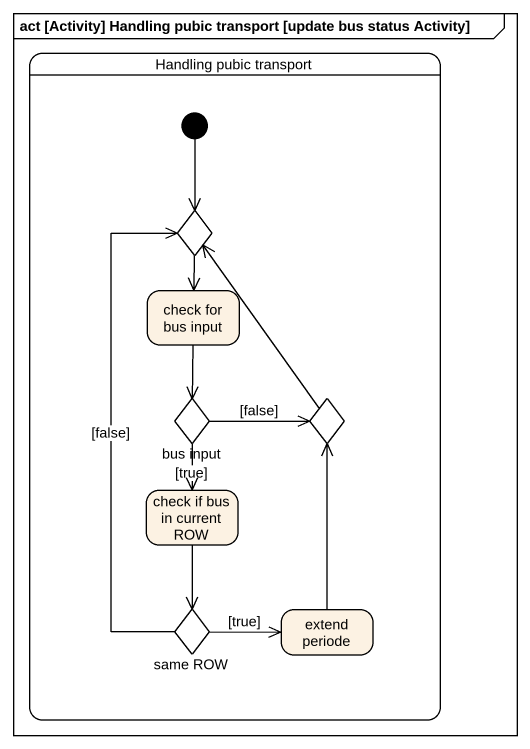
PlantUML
@startuml
mainframe act [Activity] Handling pubic transport [update bus status Activity]
hide empty description
state "Handling pubic transport" as Handling_pubic_transport {
  state choice1 <<choice>>
  state "check for bus input" as check_for_bus_input
  state "bus input" as bus_input <<choice>>
  state choice2 <<choice>>
  state "check if bus in current ROW" as check_if_bus_in_current_ROW
  state "same ROW" as same_ROW <<choice>>
  state "extend periode" as extend_periode
  [*] --> choice1
}
choice1 --> check_for_bus_input
check_for_bus_input --> bus_input
bus_input -right-> choice2 : [false]
bus_input --> check_if_bus_in_current_ROW : [true]
choice2 -up-> choice1
check_if_bus_in_current_ROW --> same_ROW
same_ROW -up-> choice1 : [false]
same_ROW -right-> extend_periode : [true]
extend_periode -up-> choice2
@enduml
